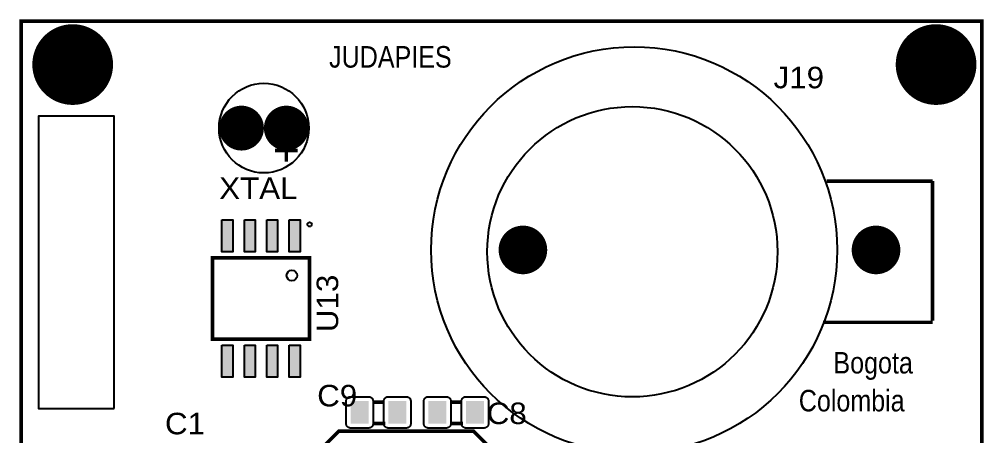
# Model space of a CAD drawing. Header units: inches. Extents: x 18.7 to 39.4, y 4.3 to 20.5.
# Drawn here: x 32.332 to 35.558, y 12.893 to 14.289 of the extents above; entities that cross this region are included whole.
import ezdxf

# ---------------------------------------------------------------- set-up
doc = ezdxf.new("R2010")
doc.units = ezdxf.units.IN
doc.header["$MEASUREMENT"] = 0
doc.styles.get("Standard").update_dxf_attribs({"font": 'arial.ttf'})

# ---------------------------------------------------------------- blocks, each defined once
blk = doc.blocks.new('RPAD')
blk.add_trace([(-0.5, -0.5), (-0.5, 0.5), (0.5, -0.5), (0.5, 0.5)])
blk = doc.blocks.new('EPAD')
at = {"const_width": 0.5}
blk.add_lwpolyline([(-0.25, 0, 1), (0.25, 0, 1)], format="xyb", close=True, dxfattribs=at)
blk = doc.blocks.new('CH376I2C')
for points, const_width in [([(30.5565, 14.05), (32.6989, 14.05), (32.6989, 16.332), (30.5565, 16.332), (30.5565, 14.05)], 0.008), ([(30.5565, 14.05), (32.6989, 14.05), (32.6989, 16.332), (30.5565, 16.332), (30.5565, 14.05)], 0.008), ([(30.5565, 14.05), (32.6989, 14.05), (32.6989, 16.332), (30.5565, 16.332), (30.5565, 14.05)], 0.008), ([(31.1479, 16.0183), (31.1479, 16.0683)], 0.008), ([(31.1479, 16.0183), (31.1479, 16.0683)], 0.008), ([(31.1479, 16.0183), (31.1479, 16.0683)], 0.008), ([(31.1729, 16.0433), (31.1229, 16.0433)], 0.008), ([(31.1729, 16.0433), (31.1229, 16.0433)], 0.008), ([(31.1729, 16.0433), (31.1229, 16.0433)], 0.008), ([(32.3526, 15.9752), (32.5888, 15.9752)], 0.008), ([(32.3526, 15.9752), (32.5888, 15.9752)], 0.008), ([(32.3526, 15.9752), (32.5888, 15.9752)], 0.008), ([(32.5888, 15.6642), (32.5888, 15.9752)], 0.008), ([(32.5888, 15.6642), (32.5888, 15.9752)], 0.008), ([(32.5888, 15.6642), (32.5888, 15.9752)], 0.008), ([(30.9831, 15.8039), (30.9831, 15.6228), (31.1997, 15.6228), (31.1997, 15.8039), (30.9831, 15.8039)], 0.00787), ([(30.9831, 15.8039), (30.9831, 15.6228), (31.1997, 15.6228), (31.1997, 15.8039), (30.9831, 15.8039)], 0.00787), ([(30.9831, 15.8039), (30.9831, 15.6228), (31.1997, 15.6228), (31.1997, 15.8039), (30.9831, 15.8039)], 0.00787), ([(32.5888, 15.6602), (32.3447, 15.6602)], 0.008), ([(32.5888, 15.6602), (32.3447, 15.6602)], 0.008), ([(32.5888, 15.6602), (32.3447, 15.6602)], 0.008), ([(31.3403, 15.4825), (31.3673, 15.4825)], 0.008), ([(31.3403, 15.4825), (31.3673, 15.4825)], 0.008), ([(31.3403, 15.4825), (31.3673, 15.4825)], 0.008), ([(31.5136, 15.4825), (31.5406, 15.4825)], 0.008), ([(31.5136, 15.4825), (31.5406, 15.4825)], 0.008), ([(31.5136, 15.4825), (31.5406, 15.4825)], 0.008), ([(31.5653, 15.2178), (31.2653, 15.2178), (31.2153, 15.2678), (31.2153, 15.3678), (31.2653, 15.4178), (31.5653, 15.4178), (31.6153, 15.3678), (31.6153, 15.2678), (31.5653, 15.2178)], 0.008), ([(31.5653, 15.2178), (31.2653, 15.2178), (31.2153, 15.2678), (31.2153, 15.3678), (31.2653, 15.4178), (31.5653, 15.4178), (31.6153, 15.3678), (31.6153, 15.2678), (31.5653, 15.2178)], 0.008), ([(31.5653, 15.2178), (31.2653, 15.2178), (31.2153, 15.2678), (31.2153, 15.3678), (31.2653, 15.4178), (31.5653, 15.4178), (31.6153, 15.3678), (31.6153, 15.2678), (31.5653, 15.2178)], 0.008), ([(31.3403, 15.4345), (31.3683, 15.4345)], 0.008), ([(31.3403, 15.4345), (31.3683, 15.4345)], 0.008), ([(31.3403, 15.4345), (31.3683, 15.4345)], 0.008), ([(31.5136, 15.4345), (31.5416, 15.4345)], 0.008), ([(31.5136, 15.4345), (31.5416, 15.4345)], 0.008), ([(31.5136, 15.4345), (31.5416, 15.4345)], 0.008)]:
    blk.add_lwpolyline(points, dxfattribs=dict(const_width=const_width))
blk.add_lwpolyline([(30.7637, 15.4683), (30.7637, 16.1202), (30.5952, 16.1202), (30.5952, 15.4683), (30.7637, 15.4683)])
for points in [[(31.0044, 15.8887), (31.0284, 15.8887), (31.0284, 15.8177), (31.0044, 15.8177), (31.0044, 15.8887)], [(31.0544, 15.8887), (31.0784, 15.8887), (31.0784, 15.8177), (31.0544, 15.8177), (31.0544, 15.8887)], [(31.1044, 15.8887), (31.1284, 15.8887), (31.1284, 15.8177), (31.1044, 15.8177), (31.1044, 15.8887)], [(31.1544, 15.8887), (31.1784, 15.8887), (31.1784, 15.8177), (31.1544, 15.8177), (31.1544, 15.8887)], [(31.0044, 15.6091), (31.0284, 15.6091), (31.0284, 15.5381), (31.0044, 15.5381), (31.0044, 15.6091)], [(31.0544, 15.6091), (31.0784, 15.6091), (31.0784, 15.5381), (31.0544, 15.5381), (31.0544, 15.6091)], [(31.1044, 15.6091), (31.1284, 15.6091), (31.1284, 15.5381), (31.1044, 15.5381), (31.1044, 15.6091)], [(31.1544, 15.6091), (31.1784, 15.6091), (31.1784, 15.5381), (31.1544, 15.5381), (31.1544, 15.6091)], [(31.2913, 15.4945), (31.3313, 15.4945), (31.3324, 15.4944), (31.3334, 15.4943), (31.3343, 15.4941), (31.3353, 15.4937), (31.3361, 15.4933), (31.337, 15.4928), (31.3377, 15.4922), (31.3384, 15.4916), (31.3391, 15.4909), (31.3397, 15.4901), (31.3401, 15.4893), (31.3406, 15.4884), (31.3409, 15.4875), (31.3411, 15.4865), (31.3413, 15.4855), (31.3413, 15.4845), (31.3413, 15.4345), (31.3413, 15.4335), (31.3411, 15.4324), (31.3409, 15.4315), (31.3406, 15.4306), (31.3401, 15.4297), (31.3397, 15.4289), (31.3391, 15.4281), (31.3384, 15.4274), (31.3377, 15.4267), (31.337, 15.4262), (31.3361, 15.4257), (31.3353, 15.4253), (31.3343, 15.4249), (31.3334, 15.4247), (31.3324, 15.4245), (31.3313, 15.4245), (31.2913, 15.4245), (31.2903, 15.4245), (31.2893, 15.4247), (31.2883, 15.4249), (31.2874, 15.4253), (31.2865, 15.4257), (31.2857, 15.4262), (31.2849, 15.4267), (31.2842, 15.4274), (31.2836, 15.4281), (31.283, 15.4289), (31.2825, 15.4297), (31.2821, 15.4306), (31.2818, 15.4315), (31.2815, 15.4324), (31.2814, 15.4335), (31.2813, 15.4345), (31.2813, 15.4845), (31.2814, 15.4855), (31.2815, 15.4865), (31.2818, 15.4875), (31.2821, 15.4884), (31.2825, 15.4893), (31.283, 15.4901), (31.2836, 15.4909), (31.2842, 15.4916), (31.2849, 15.4922), (31.2857, 15.4928), (31.2865, 15.4933), (31.2874, 15.4937), (31.2883, 15.4941), (31.2893, 15.4943), (31.2903, 15.4944), (31.2913, 15.4945)], [(31.3753, 15.4945), (31.4153, 15.4945), (31.4164, 15.4944), (31.4174, 15.4943), (31.4183, 15.4941), (31.4193, 15.4937), (31.4201, 15.4933), (31.421, 15.4928), (31.4217, 15.4922), (31.4224, 15.4916), (31.4231, 15.4909), (31.4237, 15.4901), (31.4241, 15.4893), (31.4246, 15.4884), (31.4249, 15.4875), (31.4251, 15.4865), (31.4253, 15.4855), (31.4253, 15.4845), (31.4253, 15.4345), (31.4253, 15.4335), (31.4251, 15.4324), (31.4249, 15.4315), (31.4246, 15.4306), (31.4241, 15.4297), (31.4237, 15.4289), (31.4231, 15.4281), (31.4224, 15.4274), (31.4217, 15.4267), (31.421, 15.4262), (31.4201, 15.4257), (31.4193, 15.4253), (31.4183, 15.4249), (31.4174, 15.4247), (31.4164, 15.4245), (31.4153, 15.4245), (31.3753, 15.4245), (31.3743, 15.4245), (31.3733, 15.4247), (31.3723, 15.4249), (31.3714, 15.4253), (31.3705, 15.4257), (31.3697, 15.4262), (31.3689, 15.4267), (31.3682, 15.4274), (31.3676, 15.4281), (31.367, 15.4289), (31.3665, 15.4297), (31.3661, 15.4306), (31.3658, 15.4315), (31.3655, 15.4324), (31.3654, 15.4335), (31.3653, 15.4345), (31.3653, 15.4845), (31.3654, 15.4855), (31.3655, 15.4865), (31.3658, 15.4875), (31.3661, 15.4884), (31.3665, 15.4893), (31.367, 15.4901), (31.3676, 15.4909), (31.3682, 15.4916), (31.3689, 15.4922), (31.3697, 15.4928), (31.3705, 15.4933), (31.3714, 15.4937), (31.3723, 15.4941), (31.3733, 15.4943), (31.3743, 15.4944), (31.3753, 15.4945)], [(31.4646, 15.4945), (31.5046, 15.4945), (31.5056, 15.4944), (31.5066, 15.4943), (31.5076, 15.4941), (31.5085, 15.4937), (31.5094, 15.4933), (31.5102, 15.4928), (31.511, 15.4922), (31.5117, 15.4916), (31.5123, 15.4909), (31.5129, 15.4901), (31.5134, 15.4893), (31.5138, 15.4884), (31.5141, 15.4875), (31.5144, 15.4865), (31.5145, 15.4855), (31.5146, 15.4845), (31.5146, 15.4345), (31.5145, 15.4335), (31.5144, 15.4324), (31.5141, 15.4315), (31.5138, 15.4306), (31.5134, 15.4297), (31.5129, 15.4289), (31.5123, 15.4281), (31.5117, 15.4274), (31.511, 15.4267), (31.5102, 15.4262), (31.5094, 15.4257), (31.5085, 15.4253), (31.5076, 15.4249), (31.5066, 15.4247), (31.5056, 15.4245), (31.5046, 15.4245), (31.4646, 15.4245), (31.4635, 15.4245), (31.4625, 15.4247), (31.4615, 15.4249), (31.4606, 15.4253), (31.4597, 15.4257), (31.4589, 15.4262), (31.4582, 15.4267), (31.4575, 15.4274), (31.4568, 15.4281), (31.4562, 15.4289), (31.4557, 15.4297), (31.4553, 15.4306), (31.455, 15.4315), (31.4548, 15.4324), (31.4546, 15.4335), (31.4546, 15.4345), (31.4546, 15.4845), (31.4546, 15.4855), (31.4548, 15.4865), (31.455, 15.4875), (31.4553, 15.4884), (31.4557, 15.4893), (31.4562, 15.4901), (31.4568, 15.4909), (31.4575, 15.4916), (31.4582, 15.4922), (31.4589, 15.4928), (31.4597, 15.4933), (31.4606, 15.4937), (31.4615, 15.4941), (31.4625, 15.4943), (31.4635, 15.4944), (31.4646, 15.4945)], [(31.5486, 15.4945), (31.5886, 15.4945), (31.5896, 15.4944), (31.5906, 15.4943), (31.5916, 15.4941), (31.5925, 15.4937), (31.5934, 15.4933), (31.5942, 15.4928), (31.595, 15.4922), (31.5957, 15.4916), (31.5963, 15.4909), (31.5969, 15.4901), (31.5974, 15.4893), (31.5978, 15.4884), (31.5981, 15.4875), (31.5984, 15.4865), (31.5985, 15.4855), (31.5986, 15.4845), (31.5986, 15.4345), (31.5985, 15.4335), (31.5984, 15.4324), (31.5981, 15.4315), (31.5978, 15.4306), (31.5974, 15.4297), (31.5969, 15.4289), (31.5963, 15.4281), (31.5957, 15.4274), (31.595, 15.4267), (31.5942, 15.4262), (31.5934, 15.4257), (31.5925, 15.4253), (31.5916, 15.4249), (31.5906, 15.4247), (31.5896, 15.4245), (31.5886, 15.4245), (31.5486, 15.4245), (31.5475, 15.4245), (31.5465, 15.4247), (31.5455, 15.4249), (31.5446, 15.4253), (31.5437, 15.4257), (31.5429, 15.4262), (31.5422, 15.4267), (31.5415, 15.4274), (31.5408, 15.4281), (31.5402, 15.4289), (31.5397, 15.4297), (31.5393, 15.4306), (31.539, 15.4315), (31.5388, 15.4324), (31.5386, 15.4335), (31.5386, 15.4345), (31.5386, 15.4845), (31.5386, 15.4855), (31.5388, 15.4865), (31.539, 15.4875), (31.5393, 15.4884), (31.5397, 15.4893), (31.5402, 15.4901), (31.5408, 15.4909), (31.5415, 15.4916), (31.5422, 15.4922), (31.5429, 15.4928), (31.5437, 15.4933), (31.5446, 15.4937), (31.5455, 15.4941), (31.5465, 15.4943), (31.5475, 15.4944), (31.5486, 15.4945)]]:
    blk.add_lwpolyline(points, close=True)
for centre, radius in [((31.9235, 15.8217), 0.4528), ((31.9235, 15.8217), 0.4528), ((31.9235, 15.8217), 0.4528), ((31.0979, 16.0933), 0.1), ((31.0979, 16.0933), 0.1), ((31.0979, 16.0933), 0.1), ((31.9195, 15.8177), 0.3236), ((31.9195, 15.8177), 0.3236), ((31.9195, 15.8177), 0.3236), ((31.1997, 15.8787), 0.00492), ((31.1997, 15.8787), 0.00492), ((31.1997, 15.8787), 0.00492), ((31.1603, 15.7646), 0.0118), ((31.1603, 15.7646), 0.0118), ((31.1603, 15.7646), 0.0118)]:
    blk.add_circle(centre, radius)
for name, p, xscale, yscale in [('EPAD', (30.6715, 16.235), 0.18, 0.18), ('EPAD', (32.5967, 16.235), 0.18, 0.18), ('EPAD', (31.0479, 16.0933), 0.1, 0.1), ('EPAD', (31.1479, 16.0933), 0.1, 0.1), ('RPAD', (31.0164, 15.8532), 0.024, 0.071), ('RPAD', (31.0664, 15.8532), 0.024, 0.071), ('RPAD', (31.1164, 15.8532), 0.024, 0.071), ('RPAD', (31.1664, 15.8532), 0.024, 0.071), ('EPAD', (31.6754, 15.8217), 0.108425, 0.108425), ('EPAD', (32.4628, 15.8217), 0.108425, 0.108425), ('RPAD', (31.0164, 15.5736), 0.024, 0.071), ('RPAD', (31.0664, 15.5736), 0.024, 0.071), ('RPAD', (31.1164, 15.5736), 0.024, 0.071), ('RPAD', (31.1664, 15.5736), 0.024, 0.071), ('RPAD', (31.3113, 15.4595), 0.04, 0.05), ('RPAD', (31.3953, 15.4595), 0.04, 0.05), ('RPAD', (31.4846, 15.4595), 0.04, 0.05), ('RPAD', (31.5686, 15.4595), 0.04, 0.05)]:
    blk.add_blockref(name, p, dxfattribs=dict(xscale=xscale, yscale=yscale))
for s, width, p in [('JUDAPIES', 0.833333, (31.2433, 16.2282)), ('JUDAPIES', 0.833333, (31.2433, 16.2282)), ('JUDAPIES', 0.833333, (31.2433, 16.2282)), ('J19', 1.041667, (32.2343, 16.1821)), ('J19', 1.041667, (32.2343, 16.1821)), ('J19', 1.041667, (32.2343, 16.1821)), ('XTAL', 1.041667, (30.9982, 15.9353)), ('XTAL', 1.041667, (30.9982, 15.9353)), ('XTAL', 1.041667, (30.9982, 15.9353)), ('Bogota', 0.833333, (32.3678, 15.5462)), ('Bogota', 0.833333, (32.3678, 15.5462)), ('Bogota', 0.833333, (32.3678, 15.5462)), ('C9', 1.041667, (31.2167, 15.4728)), ('C9', 1.041667, (31.2167, 15.4728)), ('C9', 1.041667, (31.2167, 15.4728)), ('Colombia', 0.833333, (32.2906, 15.4617)), ('Colombia', 0.833333, (32.2906, 15.4617)), ('Colombia', 0.833333, (32.2906, 15.4617)), ('C8', 1.041667, (31.5947, 15.4334)), ('C8', 1.041667, (31.5947, 15.4334)), ('C8', 1.041667, (31.5947, 15.4334)), ('C1', 1.041667, (30.8773, 15.4106)), ('C1', 1.041667, (30.8773, 15.4106)), ('C1', 1.041667, (30.8773, 15.4106))]:
    blk.add_text(s, height=0.048, dxfattribs=dict(width=width)).set_placement(p)
at = {"width": 1.041667}
blk.add_text('U13', height=0.048, rotation=90, dxfattribs=at).set_placement((31.2635, 15.6384))
blk.add_text('U13', height=0.048, rotation=90, dxfattribs=at).set_placement((31.2635, 15.6384))
blk.add_text('U13', height=0.048, rotation=90, dxfattribs=at).set_placement((31.2635, 15.6384))

msp = doc.modelspace()

# ---------------------------------------------------------------- block references
at = {"xscale": 1.5, "yscale": 1.5, "zscale": 1.5}
msp.add_blockref('CH376I2C', (-13.4963, -10.2145), dxfattribs=at)

doc.saveas('drawing.dxf')
